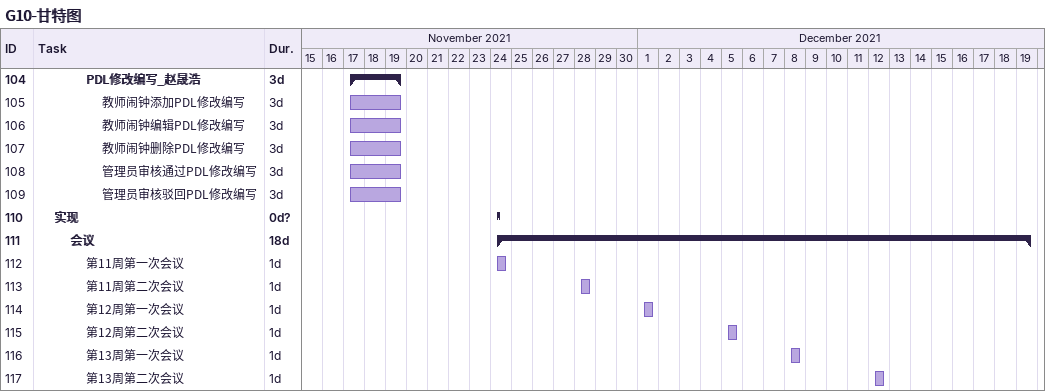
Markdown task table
G10-甘特图

| ID | Level | Task | Duration | Start | Finish |
|---|---|---|---|---|---|
| 104 | 4 | **PDL修改编写_赵晟浩** | 3d | 2021-11-17 | 2021-11-19 |
| 105 | 5 | 教师闹钟添加PDL修改编写 | 3d | 2021-11-17 | 2021-11-19 |
| 106 | 5 | 教师闹钟编辑PDL修改编写 | 3d | 2021-11-17 | 2021-11-19 |
| 107 | 5 | 教师闹钟删除PDL修改编写 | 3d | 2021-11-17 | 2021-11-19 |
| 108 | 5 | 管理员审核通过PDL修改编写 | 3d | 2021-11-17 | 2021-11-19 |
| 109 | 5 | 管理员审核驳回PDL修改编写 | 3d | 2021-11-17 | 2021-11-19 |
| 110 | 2 | **实现** | 0d? | 2021-11-24 | 2021-11-24 |
| 111 | 3 | **会议** | 18d | 2021-11-24 | 2021-12-19 |
| 112 | 4 | 第11周第一次会议 | 1d | 2021-11-24 | 2021-11-24 |
| 113 | 4 | 第11周第二次会议 | 1d | 2021-11-28 | 2021-11-28 |
| 114 | 4 | 第12周第一次会议 | 1d | 2021-12-01 | 2021-12-01 |
| 115 | 4 | 第12周第二次会议 | 1d | 2021-12-05 | 2021-12-05 |
| 116 | 4 | 第13周第一次会议 | 1d | 2021-12-08 | 2021-12-08 |
| 117 | 4 | 第13周第二次会议 | 1d | 2021-12-12 | 2021-12-12 |
